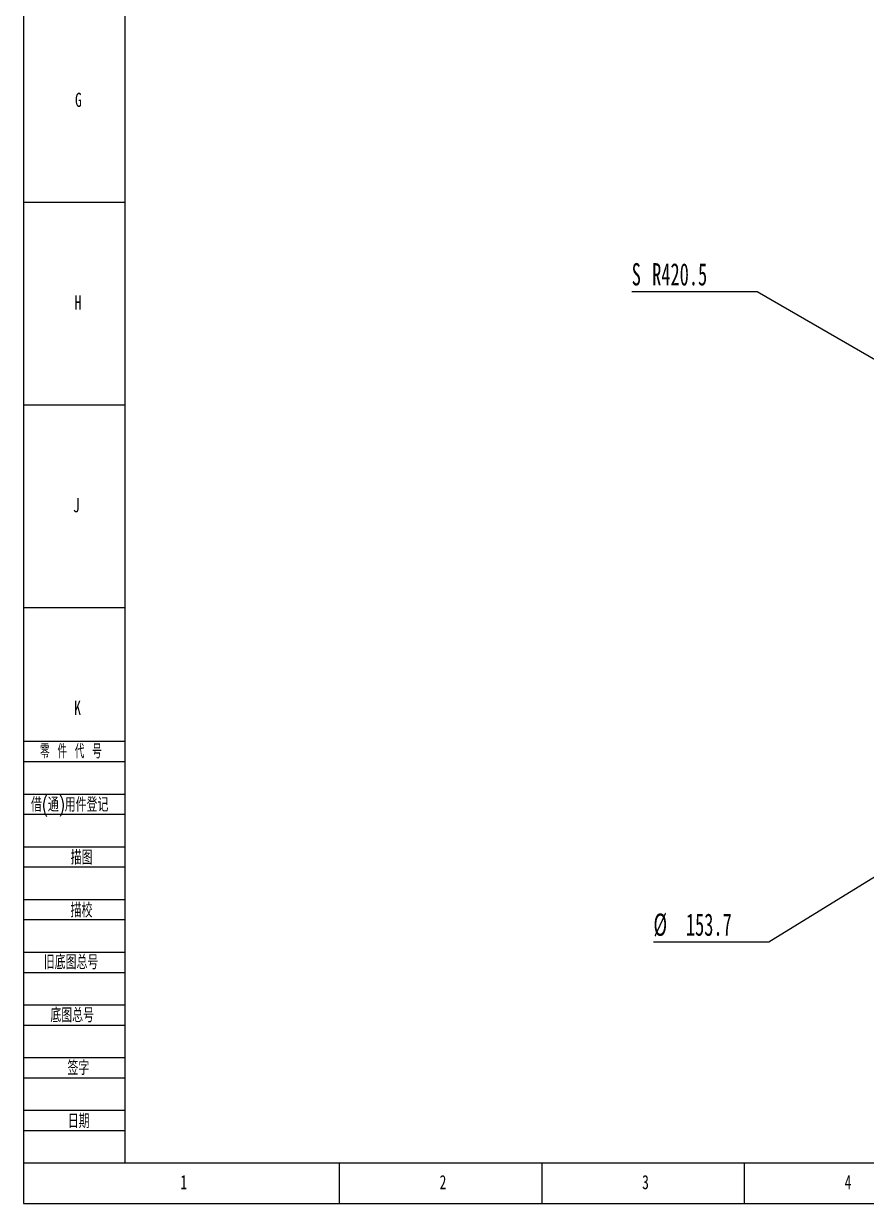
# Model space of a CAD drawing. Header units: millimetres. Extents: x 0 to 841, y 0 to 594.
# Drawn here: x 0 to 208.1, y 0 to 291.1 of the extents above; entities that cross this region are included whole.
import ezdxf

# ---------------------------------------------------------------- set-up
doc = ezdxf.new("R2010")
doc.units = ezdxf.units.MM
doc.layers.add('10', color=7, linetype='Continuous')
doc.layers.add('5', color=7, linetype='Continuous')
doc.layers.add('细线层', color=7, linetype='Continuous', lineweight=25)
doc.styles.add('SLDTEXTSTYLE0', font='TXT', dxfattribs={"width": 0.7, "bigfont": 'bigfont'})
doc.styles.add('SLDTEXTSTYLE2', font='TXT', dxfattribs={"width": 0.614286, "bigfont": 'bigfont'})
doc.styles.add('SLDTEXTSTYLE4', font='TXT', dxfattribs={"width": 0.7})
doc.styles.add('SLDTEXTSTYLE5', font='TXT', dxfattribs={"width": 0.605})
doc.dimstyles.new('SLDDIMSTYLE2', dxfattribs={"dimtxt": 5.5, "dimasz": 4.08, "dimexe": 0, "dimexo": 0.0625, "dimgap": 1.375, "dimtad": 0, "dimtih": 1, "dimtoh": 1, "dimdec": 1, "dimlfac": 4, "dimrnd": 1e-09, "dimzin": 12, "dimdsep": 46, "dimtxsty": 'SLDTEXTSTYLE5', "dimsah": 1, "dimcen": 0, "dimadec": 0, "dimazin": 3, "dimtfac": 1, "dimtdec": 1, "dimtofl": 0, "dimtmove": 0, "dimatfit": 3, "dimfxl": 0, "dimfrac": 2, "dimtolj": 1, "dimtzin": 12, "dimarcsym": 0})
doc.dimstyles.new('SLDDIMSTYLE6', dxfattribs={"dimtxt": 5.5, "dimasz": 4.08, "dimexe": 0, "dimexo": 0.0625, "dimgap": 1.375, "dimtad": 0, "dimtih": 1, "dimtoh": 1, "dimdec": 1, "dimlfac": 4, "dimrnd": 1e-09, "dimzin": 12, "dimdsep": 46, "dimtxsty": 'SLDTEXTSTYLE5', "dimsah": 1, "dimcen": 0, "dimadec": 0, "dimazin": 3, "dimtfac": 1, "dimtdec": 1, "dimtmove": 0, "dimatfit": 3, "dimfxl": 0, "dimfrac": 2, "dimtolj": 1, "dimtzin": 12, "dimarcsym": 0})

# ---------------------------------------------------------------- blocks, each defined once
blk = doc.blocks.new('_D_8')
at = {"layer": '细线层'}
for p, q in [((181.13, 224.87), (150.14, 224.87)), ((226.04, 198.95), (181.13, 224.87)), ((317.08, 146.39), (226.04, 198.95))]:
    blk.add_line(p, q, dxfattribs=at)
blk.add_solid([(226.04, 198.95), (222.76, 201.43), (222.25, 200.55)], dxfattribs=at)
at = {"layer": '细线层', "char_height": 5.5, "attachment_point": 1, "style": 'SLDTEXTSTYLE5'}
for s, insert in [('S', (150.14, 231.96)), ('R420.5', (155.19, 231.96))]:
    blk.add_mtext(s, dxfattribs=dict(at, insert=insert))
blk = doc.blocks.new('_D_10')
at = {"layer": '细线层'}
for p, q in [((333.43, 156.46), (338.84, 159.79)), ((333.43, 156.46), (300.72, 136.31)), ((300.72, 136.31), (184.02, 64.43)), ((184.02, 64.43), (155.51, 64.43))]:
    blk.add_line(p, q, dxfattribs=at)
for points in [[(333.43, 156.46), (337.18, 158.17), (336.64, 159.04)], [(300.72, 136.31), (296.98, 134.6), (297.51, 133.74)]]:
    blk.add_solid(points, dxfattribs=at)
at = {"layer": '细线层', "char_height": 5.5, "attachment_point": 1, "style": 'SLDTEXTSTYLE5'}
for s, insert in [('%%c', (155.51, 71.52)), ('153.7', (163.52, 71.53))]:
    blk.add_mtext(s, dxfattribs=dict(at, insert=insert))

msp = doc.modelspace()

# ---------------------------------------------------------------- linework, layer by layer
at = {"layer": '5', "color": 7}
for p, q in [((0, 594), (0, 0)), ((0, 114), (25, 114)), ((0, 109), (25, 109)), ((0, 101), (25, 101)), ((0, 96), (25, 96)), ((0, 88), (25, 88)), ((0, 83), (25, 83)), ((0, 75), (25, 75)), ((0, 70), (25, 70)), ((0, 62), (25, 62)), ((0, 57), (25, 57)), ((0, 49), (25, 49)), ((0, 44), (25, 44)), ((0, 36), (25, 36)), ((0, 31), (25, 31)), ((0, 23), (25, 23)), ((0, 18), (25, 18)), ((0, 0), (841, 0))]:
    msp.add_line(p, q, dxfattribs=at)
at = {"layer": '5', "color": 7, "lineweight": 25}
for p, q in [((25, 584), (25, 10)), ((0, 10), (831, 10))]:
    msp.add_line(p, q, dxfattribs=at)
at = {"layer": '5'}
for p, q in [((0, 247), (25, 247)), ((0, 197), (25, 197)), ((0, 147), (25, 147)), ((78, 0), (78, 10)), ((128, 0), (128, 10)), ((178, 0), (178, 10))]:
    msp.add_line(p, q, dxfattribs=at)

# ---------------------------------------------------------------- texts
at = {"layer": '10', "char_height": 3.5, "attachment_point": 2, "style": 'SLDTEXTSTYLE4'}
for s, insert in [('G', (13.539, 273.997)), ('H', (13.43, 223.997)), ('J', (13.015, 173.997)), ('K', (13.32, 123.997)), ('1', (39.544, 6.997)), ('2', (103.544, 6.997)), ('3', (153.544, 6.997)), ('4', (203.544, 6.997))]:
    msp.add_mtext(s, dxfattribs=dict(at, insert=insert))
at = {"layer": '10', "color": 7, "char_height": 3.5}
for s, insert, attachment_point, style in [('\\M+197EB \\M+18C8F \\M+191E3 \\M+18D86', (4.079, 113.294), 1, 'SLDTEXTSTYLE2'), ('\\M+18ED8(\\M+192CA)\\M+19770\\M+18C8F\\M+1936F记', (1.824, 100.136), 1, 'SLDTEXTSTYLE0'), ('\\M+19560图', (14.331, 87.091), 2, 'SLDTEXTSTYLE0'), ('\\M+19560\\M+18D5A', (14.298, 74.062), 2, 'SLDTEXTSTYLE0'), ('\\M+18B8C\\M+192EA图总\\M+18D86', (4.985, 61.266), 1, 'SLDTEXTSTYLE0'), ('\\M+192EA图总\\M+18D86', (6.614, 48.182), 1, 'SLDTEXTSTYLE0'), ('签\\M+18E9A', (13.529, 35.163), 2, 'SLDTEXTSTYLE0'), ('\\M+193FA\\M+18AFA', (13.607, 22.051), 2, 'SLDTEXTSTYLE0')]:
    msp.add_mtext(s, dxfattribs=dict(at, insert=insert, attachment_point=attachment_point, style=style))

# ---------------------------------------------------------------- dimensions: what is measured, and where the dimension line sits
at = {"layer": '细线层'}
dim = msp.add_radius_dim(center=(317.077, 146.387), mpoint=(226.036, 198.95), text='S<>', dimstyle='SLDDIMSTYLE2', dxfattribs=at)
dim.commit()
dim.dimension.update_dxf_attribs({"geometry": '_D_8', "text_midpoint": (164.845, 229.095), "dimtype": 164})
dim = msp.add_diameter_dim_2p(p1=(300.719, 136.311), p2=(333.435, 156.464), dimstyle='SLDDIMSTYLE6', dxfattribs=at)
dim.commit()
dim.dimension.update_dxf_attribs({"geometry": '_D_10', "text_midpoint": (168.968, 68.78), "dimtype": 163})

doc.saveas('drawing.dxf')
